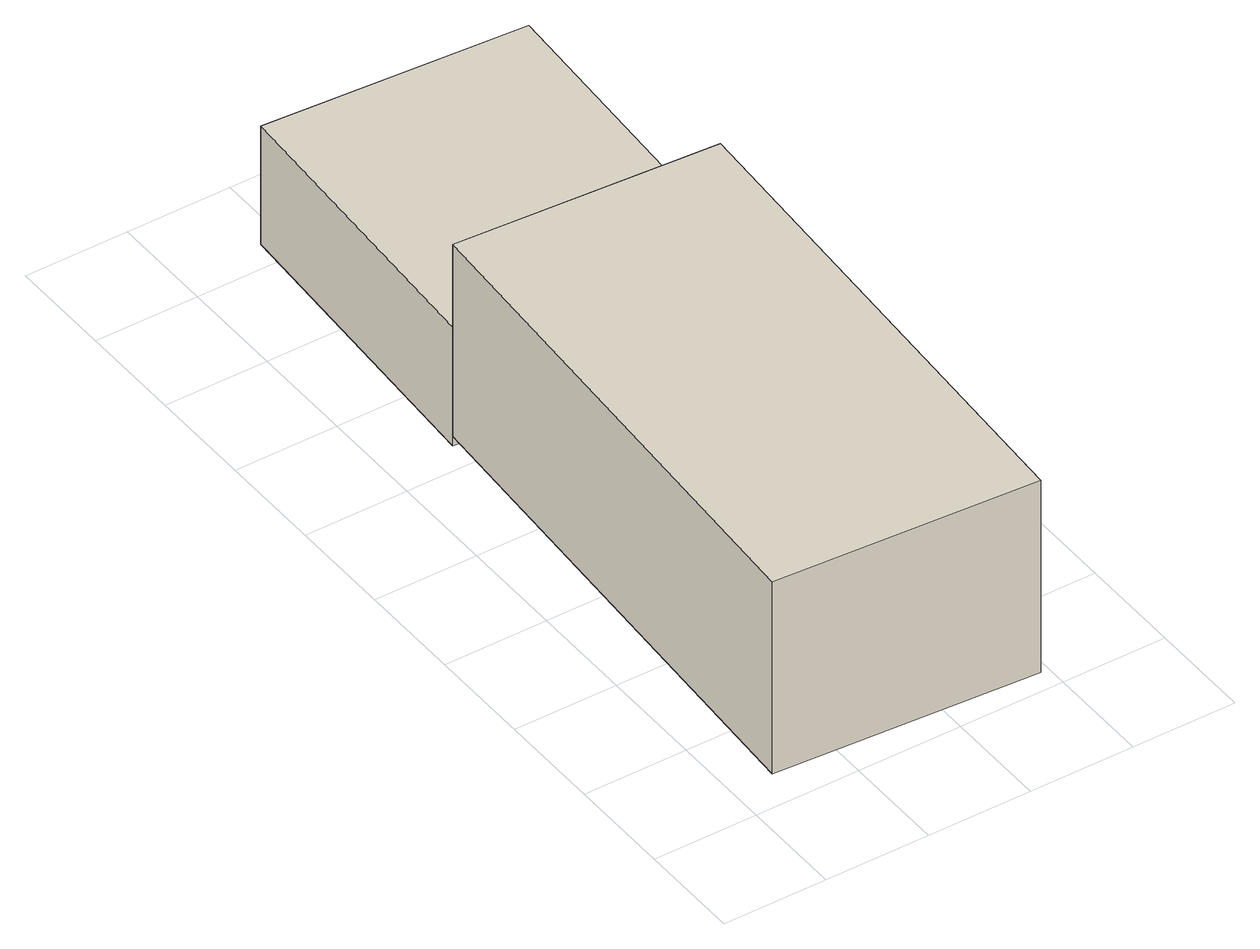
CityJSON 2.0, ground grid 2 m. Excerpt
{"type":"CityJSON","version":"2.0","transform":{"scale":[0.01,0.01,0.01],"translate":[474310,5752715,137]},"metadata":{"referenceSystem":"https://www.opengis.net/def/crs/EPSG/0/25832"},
"CityObjects":{
"building1":{"type":"Building","attributes":{"Gemeindeschluessel":"05754036","BezugspunktDach":"2000","function":"31001_2723","measuredHeight":5.26},"address":[{"country":"Germany","locality":"Schloß Holte-Stukenbrock","thoroughfareNumber":"162","thoroughfareName":"Oerlinghauser Straße"}],"geometry":[{"type":"Solid","lod":"1","boundaries":[[[[0,1,2,3]],[[4,5,6,7]],[[4,7,3,2]],[[5,4,2,1]],[[6,5,1,0]],[[7,6,0,3]]]]}]},
"building2":{"type":"Building","attributes":{"Gemeindeschluessel":"05754036","BezugspunktDach":"2000","function":"51009_1610","measuredHeight":2.47},"address":[{"country":"Germany"}],"geometry":[{"type":"Solid","lod":"1","boundaries":[[[[8,9,10,11]],[[12,13,14,15]],[[12,15,11,10]],[[13,12,10,9]],[[14,13,9,8]],[[15,14,8,11]]]]}]}
},
"vertices":[
[126,1053,497],[67,51,497],[571,20,497],[628,1021,497],[571,20,96],[67,51,96],[126,1053,96],[628,1021,96],
[160,1652,323],[126,1053,323],[628,1021,323],[662,1620,323],[628,1021,76],[126,1053,76],[160,1652,76],[662,1620,76]
]}
